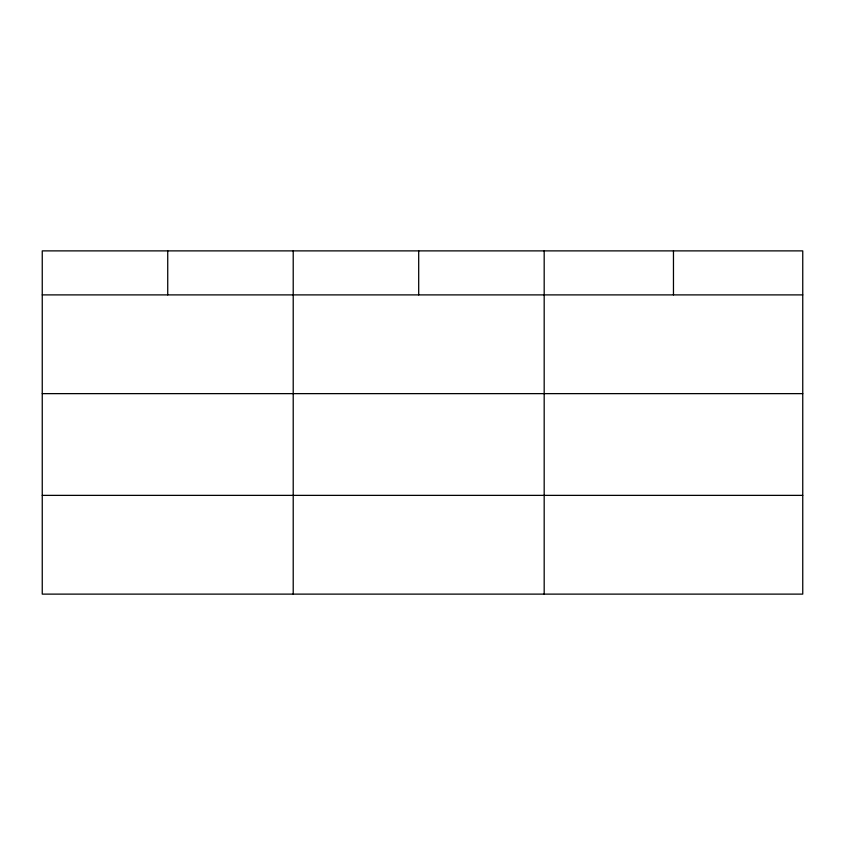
<?xml version="1.0" encoding="UTF-8"?>
<svg xmlns="http://www.w3.org/2000/svg" width="845" height="845" viewBox="0 0 845 845"><rect width="100%" height="100%" fill="white"/><g stroke="black" fill="none" stroke-linecap="round" stroke-linejoin="round"><path stroke-width="1.27" d="M802.75 393.633L802.75 250.88L42.25 250.88L42.25 594.12L802.75 594.12L802.75 393.633L42.25 393.633M42.25 294.894L802.75 294.894M42.25 495.371L802.75 495.371M673.465 250.88L673.465 294.894M544.18 250.88L544.18 594.12M418.697 250.88L418.697 294.894M293.215 250.88L293.215 594.12M167.732 250.88L167.732 294.894"/></g></svg>
